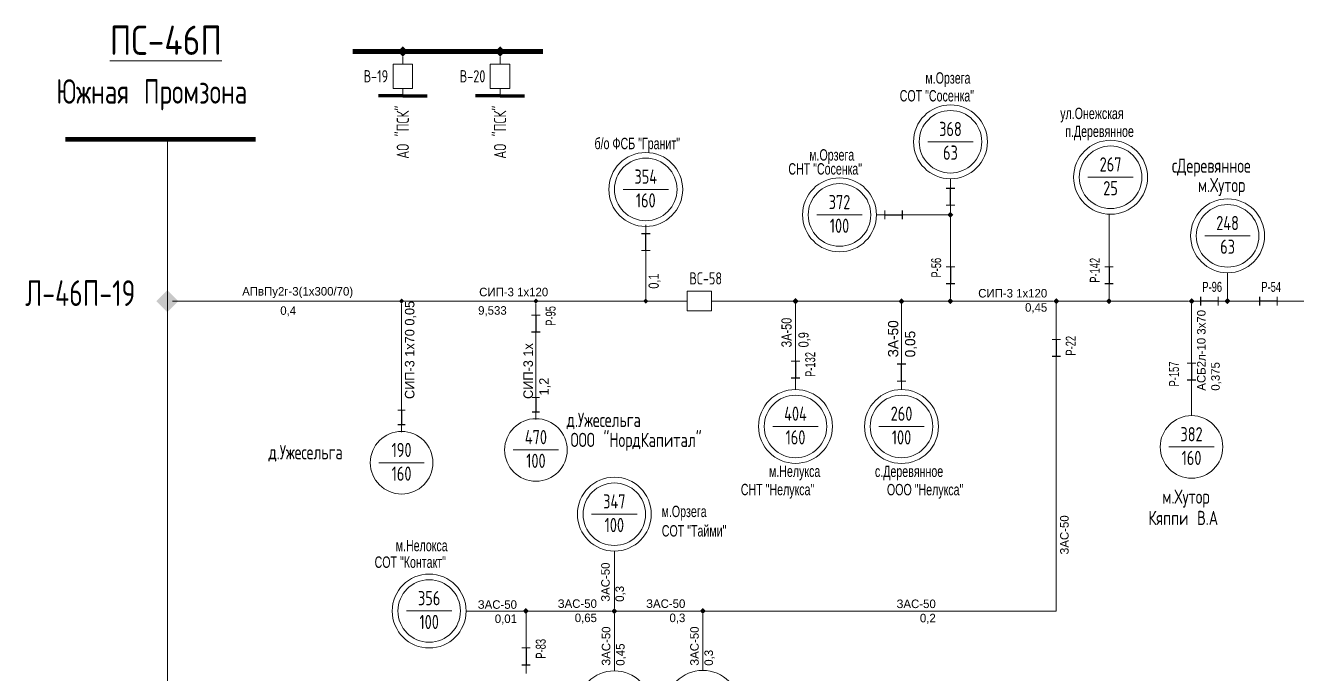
# Model space of a CAD drawing. Header units: millimetres. Extents: x 11 to 409, y 3 to 285.
# Drawn here: x 178.8 to 305.1, y 85.9 to 150.2 of the extents above; entities that cross this region are included whole.
import ezdxf
from ezdxf.enums import TextEntityAlignment as Align

# ---------------------------------------------------------------- set-up
doc = ezdxf.new("R2010")
doc.units = ezdxf.units.MM
for name, color, linetype, lineweight in [('10_КВ', 250, 'Continuous', 18), ('АТРИБУТЫ', 7, 'Continuous', 13), ('РАЗЪЕД_РУБИЛЬН', 150, 'Continuous', 13), ('ТЕКСТ', 7, 'Continuous', 13)]:
    doc.layers.add(name, color=color, linetype=linetype, lineweight=lineweight)
doc.layers.add('СХ_ОПЕРАТИВНАЯ', color=10, linetype='Continuous')
doc.layers.add('ШУНТ_РАЗЪЕД', color=161, linetype='Continuous')
doc.styles.add('ATTRIB', font='txt.shx', dxfattribs={"width": 0.7, "height": 5})
doc.styles.add('PRINADLEGNOST', font='txt.shx', dxfattribs={"width": 0.7, "height": 7})
doc.styles.add('МП', font='txt.shx', dxfattribs={"width": 0.7, "height": 2.5})
doc.styles.add('ПС', font='txt.shx', dxfattribs={"width": 0.8, "height": 12})
doc.styles.add('ТЕКСТ_МОДЕЛИ', font='txt.shx', dxfattribs={"width": 0.7, "height": 5})

# ---------------------------------------------------------------- blocks, each defined once
blk = doc.blocks.new('НАЗВАНИЕ_ОБЪЕКТА')
at = {"layer": 'АТРИБУТЫ'}
for tag, height, style, width, p in [('НОМЕР-ПС', 12, 'ПС', 0.8, (0, 0)), ('МЕСТОПОЛОЖЕНИЕ', 10, 'МП', 0.7, (0, -22)), ('ПРИНАДЛЕЖНОСТЬ', 7, 'PRINADLEGNOST', 0.7, (0, -37))]:
    blk.add_attdef(tag, text='', height=height, dxfattribs=dict(at, style=style, width=width)).set_placement(p, align=Align.TOP_CENTER)
blk = doc.blocks.new('ВЫКЛЮЧАТЕЛЬ')
at = {"color": 0, "linetype": 'ByBlock'}
for p, q in [((0, 0), (0, -3)), ((0, -13), (0, -16))]:
    blk.add_line(p, q, dxfattribs=at)
blk.add_lwpolyline([(-4, -3), (4, -3), (4, -13), (-4, -13)], close=True, dxfattribs=at)
at = {"layer": 'АТРИБУТЫ', "style": 'ATTRIB', "width": 0.7}
blk.add_attdef('ДИСП_НОМ', text='', height=5, dxfattribs=at).set_placement((-6, -8), align=Align.MIDDLE_RIGHT)
at = {"layer": 'АТРИБУТЫ', "style": 'ATTRIB', "width": 0.7, "flags": 1}
blk.add_attdef('КОД', text='', height=5, dxfattribs=at).set_placement((-6, -14), align=Align.MIDDLE_RIGHT)
blk = doc.blocks.new('ПРИСОЕД_ШИНЕ')
at = {"color": 0}
blk.add_solid([(0, 2.12), (2.12, 0), (-2.12, 0), (0, -2.12)], dxfattribs=at)
at = {"layer": 'АТРИБУТЫ', "style": 'ATTRIB', "width": 0.7}
blk.add_attdef('ДИСП_НОМ', text='', height=5, dxfattribs=at).set_placement((0, 3.12), align=Align.CENTER)
blk = doc.blocks.new('ОТВЕТВЛЕНИЕ')
at = {"color": 0, "linetype": 'ByBlock'}
blk.add_solid([(0, 1.06), (1.06, 0), (-1.06, 0), (0, -1.06)], dxfattribs=at)
blk = doc.blocks.new('ТРАНСФ_ПОДСТ')
at = {"color": 7}
blk.add_line((-8, -11), (8, -11), dxfattribs=at)
at = {"color": 0}
blk.add_circle((0, -11), 11, dxfattribs=at)
at = {"layer": 'АТРИБУТЫ', "style": 'ATTRIB', "width": 0.7, "flags": 4}
for tag, p in [('OBOZN', (0, -9)), ('MOCHNOCT', (0, -17.33))]:
    blk.add_attdef(tag, text='', height=5, dxfattribs=at).set_placement(p, align=Align.CENTER)
at = {"layer": 'АТРИБУТЫ', "style": 'ТЕКСТ_МОДЕЛИ', "width": 0.7}
blk.add_attdef('MESTO_1', text='', height=5, dxfattribs=at).set_placement((14, -11), align=Align.BOTTOM_LEFT)
blk.add_attdef('MESTO_2', text='', height=5, dxfattribs=at).set_placement((14, -12), align=Align.TOP_LEFT)
blk = doc.blocks.new('РАЗЪЕДИНИТЕЛЬ')
at = {"color": 0, "linetype": 'ByBlock'}
for p, q in [((0, 0), (0, -3)), ((0, -9), (0, -12))]:
    blk.add_line(p, q, dxfattribs=at)
at = {"layer": 'РАЗЪЕД_РУБИЛЬН', "color": 0, "linetype": 'ByBlock'}
blk.add_line((-1.5, -3), (1.5, -3), dxfattribs=at)
at = {"layer": 'СХ_ОПЕРАТИВНАЯ', "color": 0, "linetype": 'ByBlock'}
blk.add_line((-1.5, -9), (1.5, -9), dxfattribs=at)
at = {"layer": 'ШУНТ_РАЗЪЕД', "color": 0}
blk.add_line((0, -3), (0, -9), dxfattribs=at)
at = {"layer": 'РАЗЪЕД_РУБИЛЬН', "color": 7, "style": 'ATTRIB', "width": 0.7}
blk.add_attdef('ДИСП_НОМ', text='', height=5, dxfattribs=at).set_placement((-4.75, -6), align=Align.MIDDLE_RIGHT)
at = {"layer": 'РАЗЪЕД_РУБИЛЬН', "color": 7, "style": 'ATTRIB', "width": 0.7, "flags": 1}
blk.add_attdef('КОД', text='', height=5, dxfattribs=at).set_placement((-4.75, -12), align=Align.MIDDLE_RIGHT)

msp = doc.modelspace()

# ---------------------------------------------------------------- linework, layer by layer
at = {"layer": '10_КВ', "color": 7, "lineweight": 100}
for p, q in [((216.31, 143.24), (213.89, 143.24)), ((216.31, 143.24), (218.74, 143.24)), ((225.97, 143.24), (223.54, 143.24)), ((225.97, 143.24), (228.39, 143.24))]:
    msp.add_line(p, q, dxfattribs=at)
at = {"layer": '10_КВ', "color": 7, "ltscale": 100}
for p, q in [((192.93, 62.83), (192.93, 138.92)), ((286.45, 122.85), (286.45, 131.48)), ((240.44, 122.86), (240.44, 130.27)), ((244.54, 122.86), (193.45, 122.85))]:
    msp.add_line(p, q, dxfattribs=at)
at = {"layer": '10_КВ', "color": 7}
for p, q in [((270.7, 127.1), (270.7, 135)), ((263.57, 131.42), (265.55, 131.42)), ((270.7, 131.42), (266.74, 131.42)), ((298.22, 122.85), (298.22, 125.67)), ((216.19, 122.59), (216.19, 109.85)), ((229.53, 122.6), (229.53, 114.02)), ((271, 122.85), (247.69, 122.86)), ((255.31, 114.08), (255.31, 122.55)), ((265.84, 114.07), (265.84, 122.54)), ((270.7, 123.15), (270.7, 123.71)), ((280.9, 122.85), (271, 122.85)), ((281.21, 122.85), (281.21, 119.88)), ((286.45, 122.85), (281.5, 122.85)), ((294.34, 122.85), (286.76, 122.85)), ((294.64, 122.55), (294.64, 111.48)), ((297.91, 122.85), (294.94, 122.85)), ((319.86, 122.85), (298.22, 122.85)), ((281.21, 116.49), (281.21, 92.08)), ((237.32, 92.38), (237.32, 98.03)), ((228.24, 92.08), (222.6, 92.08)), ((228.55, 92.08), (228.55, 89.26)), ((237.02, 92.08), (228.55, 92.08)), ((237.32, 91.78), (237.32, 86.14)), ((245.8, 92.08), (237.33, 92.08)), ((246.1, 91.78), (246.1, 86.13)), ((281.21, 92.08), (246.11, 92.08))]:
    msp.add_line(p, q, dxfattribs=at)
at = {"layer": '10_КВ', "color": 7, "const_width": 0.485}
for points in [[(230.24, 147.64), (211.34, 147.64)], [(201.7, 138.92), (182.79, 138.92)]]:
    msp.add_lwpolyline(points, dxfattribs=at)
at = {"layer": '10_КВ', "color": 7}
for centre in [(270.7, 138.67), (240.44, 133.94), (286.6, 135.15), (259.68, 131.42), (298.22, 129.34), (255.31, 110.41), (265.84, 110.4), (237.32, 101.7), (218.93, 92.08), (237.32, 82.47), (246.1, 82.52)]:
    msp.add_circle(centre, 3.67, dxfattribs=at)

# ---------------------------------------------------------------- block references
ref = msp.add_blockref('НАЗВАНИЕ_ОБЪЕКТА', (196.4, 150.21), dxfattribs=dict(at, xscale=-0.2423727713443901, yscale=0.2423727713444807, zscale=0.2423727713444815))
ref.add_attrib('НОМЕР-ПС', '%%UПС-46П', dxfattribs={"layer": 'АТРИБУТЫ', "height": 2.908, "style": 'ПС', "width": 0.8}).set_placement((192.78, 150.21), align=Align.TOP_CENTER)
ref.add_attrib('МЕСТОПОЛОЖЕНИЕ', 'Южная Промзона', dxfattribs={"layer": 'АТРИБУТЫ', "height": 2.4237, "style": 'МП', "width": 0.7}).set_placement((191.38, 144.88), align=Align.TOP_CENTER)
for name, p, xscale, yscale, zscale in [('ПРИСОЕД_ШИНЕ', (216.31, 147.64), -0.2423727713443901, 0.2423727713444807, 0.2423727713444815), ('ПРИСОЕД_ШИНЕ', (225.97, 147.64), -0.2423727713443901, 0.2423727713444807, 0.2423727713444815), ('ОТВЕТВЛЕНИЕ', (270.7, 131.42), 0.2823309590457517, 0.2823309590457517, 0.2823309590457517), ('ОТВЕТВЛЕНИЕ', (216.19, 122.85), -0.2423727713443901, 0.2423727713443901, 0.2423727713443901), ('ОТВЕТВЛЕНИЕ', (229.53, 122.85), -0.2423727713443901, 0.2423727713443901, 0.2423727713443901), ('ОТВЕТВЛЕНИЕ', (240.44, 122.86), -0.2423727713443901, 0.2423727713443901, 0.2423727713443901), ('ОТВЕТВЛЕНИЕ', (255.31, 122.85), -0.2823309590457517, 0.2823309590457517, 0.2823309590457517), ('ОТВЕТВЛЕНИЕ', (265.84, 122.84), -0.2823309590457517, 0.2823309590457517, 0.2823309590457517), ('ОТВЕТВЛЕНИЕ', (270.7, 122.85), -0.2823309590457517, 0.2823309590457517, 0.2823309590457517), ('ОТВЕТВЛЕНИЕ', (281.2, 122.85), -0.2823309590457517, 0.2823309590457517, 0.2823309590457517), ('ОТВЕТВЛЕНИЕ', (286.45, 122.85), -0.2823309590457517, 0.2823309590457517, 0.2823309590457517), ('ОТВЕТВЛЕНИЕ', (294.64, 122.85), -0.2823309590457517, 0.2823309590457517, 0.2823309590457517), ('ОТВЕТВЛЕНИЕ', (298.21, 122.85), -0.2823309590457517, 0.2823309590457517, 0.2823309590457517), ('РАЗЪЕДИНИТЕЛЬ', (229.53, 114.02), -0.2423727713444867, 0.2423727713444867, 0.2423727713444867), ('РАЗЪЕДИНИТЕЛЬ', (216.19, 112.75), -0.2423727713444867, 0.2423727713444867, 0.2423727713444867), ('ОТВЕТВЛЕНИЕ', (228.54, 92.08), -0.2823309590457517, 0.2823309590457517, 0.2823309590457517), ('ОТВЕТВЛЕНИЕ', (228.54, 92.08), -0.2823309590457517, 0.2823309590457517, 0.2823309590457517), ('ОТВЕТВЛЕНИЕ', (237.32, 92.08), -0.2823309590457517, 0.2823309590457517, 0.2823309590457517), ('ОТВЕТВЛЕНИЕ', (246.1, 92.08), -0.2823309590457517, 0.2823309590457517, 0.2823309590457517)]:
    msp.add_blockref(name, p, dxfattribs=dict(at, xscale=xscale, yscale=yscale, zscale=zscale))
at = {"layer": '10_КВ', "color": 7, "xscale": 0.2423727713443901, "yscale": 0.2423727713443901, "zscale": 0.2423727713443901}
for p, values in [((216.31, 147.12), {'ДИСП_НОМ': 'В-19'}), ((225.97, 147.12), {'ДИСП_НОМ': 'В-20'})]:
    msp.add_blockref('ВЫКЛЮЧАТЕЛЬ', p, dxfattribs=at).add_auto_attribs(values)
at = {"layer": '10_КВ', "color": 7}
ref = msp.add_blockref('ТРАНСФ_ПОДСТ', (270.7, 141.78), dxfattribs=dict(at, xscale=-0.2823309590457517, yscale=0.2823309590457517, zscale=0.2823309590457517))
ref.add_attrib('MESTO_1', 'м.Орзега', dxfattribs={"layer": 'АТРИБУТЫ', "height": 1.129, "width": 0.7}).set_placement((268.21, 144.11), align=Align.BOTTOM_LEFT)
ref.add_attrib('MESTO_2', 'СОТ "Сосенка"', dxfattribs={"layer": 'АТРИБУТЫ', "height": 1.1293, "width": 0.7}).set_placement((265.66, 143.81), align=Align.TOP_LEFT)
ref.add_attrib('OBOZN', '368', dxfattribs={"layer": 'АТРИБУТЫ', "height": 1.412, "style": 'ATTRIB', "width": 0.7, "flags": 4}).set_placement((270.7, 139.24), align=Align.CENTER)
ref.add_attrib('MOCHNOCT', '63', dxfattribs={"layer": 'АТРИБУТЫ', "height": 1.412, "style": 'ATTRIB', "width": 0.7, "flags": 4}).set_placement((270.7, 136.89), align=Align.CENTER)
ref = msp.add_blockref('ТРАНСФ_ПОДСТ', (286.6, 138.26), dxfattribs=dict(at, xscale=-0.2823309590457517, yscale=0.2823309590457517, zscale=0.2823309590457517))
ref.add_attrib('MESTO_1', 'ул.Онежская', dxfattribs={"layer": 'АТРИБУТЫ', "height": 1.1293, "width": 0.7}).set_placement((281.6, 140.59), align=Align.BOTTOM_LEFT)
ref.add_attrib('MESTO_2', 'п.Деревянное', dxfattribs={"layer": 'АТРИБУТЫ', "height": 1.1293, "width": 0.7}).set_placement((282.09, 140.28), align=Align.TOP_LEFT)
ref.add_attrib('OBOZN', '267', dxfattribs={"layer": 'АТРИБУТЫ', "height": 1.412, "style": 'ATTRIB', "width": 0.7, "flags": 4}).set_placement((286.6, 135.72), align=Align.CENTER)
ref.add_attrib('MOCHNOCT', '25', dxfattribs={"layer": 'АТРИБУТЫ', "height": 1.412, "style": 'ATTRIB', "width": 0.7, "flags": 4}).set_placement((286.6, 133.36), align=Align.CENTER)
ref = msp.add_blockref('ТРАНСФ_ПОДСТ', (240.44, 137.05), dxfattribs=dict(at, xscale=0.2823309590457517, yscale=0.2823309590457517, zscale=0.2823309590457517))
ref.add_attrib('MESTO_2', 'б/о ФСБ "Гранит"', dxfattribs={"layer": 'АТРИБУТЫ', "height": 1.1293, "width": 0.7}).set_placement((235.35, 139.07), align=Align.TOP_LEFT)
ref.add_attrib('OBOZN', '354', dxfattribs={"layer": 'АТРИБУТЫ', "height": 1.412, "style": 'ATTRIB', "width": 0.7, "flags": 4}).set_placement((240.44, 134.51), align=Align.CENTER)
ref.add_attrib('MOCHNOCT', '160', dxfattribs={"layer": 'АТРИБУТЫ', "height": 1.412, "style": 'ATTRIB', "width": 0.7, "flags": 4}).set_placement((240.44, 132.15), align=Align.CENTER)
ref = msp.add_blockref('ТРАНСФ_ПОДСТ', (259.68, 134.52), dxfattribs=dict(at, xscale=0.2823309590457517, yscale=0.2823309590457517, zscale=0.2823309590457517))
ref.add_attrib('MESTO_1', 'м.Орзега', dxfattribs={"layer": 'АТРИБУТЫ', "height": 1.129, "width": 0.7}).set_placement((256.67, 136.47), align=Align.BOTTOM_LEFT)
ref.add_attrib('MESTO_2', 'СНТ "Сосенка"', dxfattribs={"layer": 'АТРИБУТЫ', "height": 1.1293, "width": 0.7}).set_placement((254.6, 136.55), align=Align.TOP_LEFT)
ref.add_attrib('OBOZN', '372', dxfattribs={"layer": 'АТРИБУТЫ', "height": 1.412, "style": 'ATTRIB', "width": 0.7, "flags": 4}).set_placement((259.68, 131.98), align=Align.CENTER)
ref.add_attrib('MOCHNOCT', '100', dxfattribs={"layer": 'АТРИБУТЫ', "height": 1.412, "style": 'ATTRIB', "width": 0.7, "flags": 4}).set_placement((259.68, 129.63), align=Align.CENTER)
ref = msp.add_blockref('ТРАНСФ_ПОДСТ', (298.22, 132.44), dxfattribs=dict(at, xscale=-0.2823309590457517, yscale=0.2823309590457517, zscale=0.2823309590457517))
ref.add_attrib('MESTO_1', 'сДеревянное', dxfattribs={"layer": 'АТРИБУТЫ', "height": 1.4117, "style": 'ТЕКСТ_МОДЕЛИ', "width": 0.7}).set_placement((292.69, 135.18), align=Align.BOTTOM_LEFT)
ref.add_attrib('MESTO_2', 'м.Хутор', dxfattribs={"layer": 'АТРИБУТЫ', "height": 1.412, "style": 'ТЕКСТ_МОДЕЛИ', "width": 0.7}).set_placement((295.28, 135.09), align=Align.TOP_LEFT)
ref.add_attrib('OBOZN', '248', dxfattribs={"layer": 'АТРИБУТЫ', "height": 1.412, "style": 'ATTRIB', "width": 0.7, "flags": 4}).set_placement((298.22, 129.9), align=Align.CENTER)
ref.add_attrib('MOCHNOCT', '63', dxfattribs={"layer": 'АТРИБУТЫ', "height": 1.412, "style": 'ATTRIB', "width": 0.7, "flags": 4}).set_placement((298.22, 127.55), align=Align.CENTER)
for p, xscale, yscale, zscale, rotation in [((270.7, 131.52), -0.2823309590457517, 0.2823309590457517, 0.2823309590457517, 180), ((263.35, 131.42), -0.2823309590456391, 0.2823309590456391, 0.2823309590456391, 90), ((240.44, 127.04), -0.2823309590457517, 0.2823309590457517, 0.2823309590457517, 180)]:
    msp.add_blockref('РАЗЪЕДИНИТЕЛЬ', p, dxfattribs=dict(at, xscale=xscale, yscale=yscale, zscale=zscale, rotation=rotation))
ref = msp.add_blockref('ВЫКЛЮЧАТЕЛЬ', (243.82, 122.86), dxfattribs=dict(at, xscale=0.2423727713444807, yscale=0.2423727713444807, zscale=0.2423727713444807, rotation=90.00000000000001))
ref.add_attrib('ДИСП_НОМ', 'ВС-58', dxfattribs={"layer": 'АТРИБУТЫ', "height": 1.212, "style": 'ATTRIB', "width": 0.7}).set_placement((248.02, 125.11), align=Align.MIDDLE_RIGHT)
at = {"layer": '10_КВ', "linetype": 'Continuous'}
ref = msp.add_blockref('ПРИСОЕД_ШИНЕ', (192.93, 122.85), dxfattribs=dict(at, xscale=0.5110548295112571, yscale=0.5110548295112571, zscale=0.5110548295112571))
ref.add_attrib('ДИСП_НОМ', 'Л-46П-19', dxfattribs={"layer": 'АТРИБУТЫ', "height": 2.555, "style": 'ATTRIB', "width": 0.7}).set_placement((184.28, 122.37), align=Align.CENTER)
at = {"layer": '10_КВ', "color": 7}
ref = msp.add_blockref('ТРАНСФ_ПОДСТ', (255.31, 113.51), dxfattribs=dict(at, xscale=-0.2823309590457517, yscale=0.2823309590457517, zscale=0.2823309590457517))
ref.add_attrib('MESTO_1', 'м.Нелукса', dxfattribs={"layer": 'АТРИБУТЫ', "height": 1.129, "width": 0.7}).set_placement((252.68, 105.06), align=Align.BOTTOM_LEFT)
ref.add_attrib('MESTO_2', 'СНТ "Нелукса"', dxfattribs={"layer": 'АТРИБУТЫ', "height": 1.1293, "width": 0.7}).set_placement((249.88, 104.71), align=Align.TOP_LEFT)
ref.add_attrib('OBOZN', '404', dxfattribs={"layer": 'АТРИБУТЫ', "height": 1.412, "style": 'ATTRIB', "width": 0.7, "flags": 4}).set_placement((255.31, 110.97), align=Align.CENTER)
ref.add_attrib('MOCHNOCT', '160', dxfattribs={"layer": 'АТРИБУТЫ', "height": 1.412, "style": 'ATTRIB', "width": 0.7, "flags": 4}).set_placement((255.31, 108.62), align=Align.CENTER)
ref = msp.add_blockref('ТРАНСФ_ПОДСТ', (265.84, 113.51), dxfattribs=dict(at, xscale=-0.2823309590457517, yscale=0.2823309590457517, zscale=0.2823309590457517))
ref.add_attrib('MESTO_1', 'с.Деревянное', dxfattribs={"layer": 'АТРИБУТЫ', "height": 1.1293, "width": 0.7}).set_placement((263.2, 105.05), align=Align.BOTTOM_LEFT)
ref.add_attrib('MESTO_2', 'ООО "Нелукса"', dxfattribs={"layer": 'АТРИБУТЫ', "height": 1.1293, "width": 0.7}).set_placement((264.39, 104.7), align=Align.TOP_LEFT)
ref.add_attrib('OBOZN', '260', dxfattribs={"layer": 'АТРИБУТЫ', "height": 1.412, "style": 'ATTRIB', "width": 0.7, "flags": 4}).set_placement((265.84, 110.97), align=Align.CENTER)
ref.add_attrib('MOCHNOCT', '100', dxfattribs={"layer": 'АТРИБУТЫ', "height": 1.412, "style": 'ATTRIB', "width": 0.7, "flags": 4}).set_placement((265.84, 108.62), align=Align.CENTER)
ref = msp.add_blockref('ТРАНСФ_ПОДСТ', (229.53, 111.18), dxfattribs=dict(at, xscale=-0.2824258897746901, yscale=0.2824258897746901, zscale=0.2824258897746901))
ref.add_attrib('MESTO_1', 'д.Ужесельга', dxfattribs={"layer": 'АТРИБУТЫ', "height": 1.4121, "style": 'ТЕКСТ_МОДЕЛИ', "width": 0.7}).set_placement((232.58, 109.93), align=Align.BOTTOM_LEFT)
ref.add_attrib('MESTO_2', 'ООО "НордКапитал"', dxfattribs={"layer": 'АТРИБУТЫ', "height": 1.4121, "style": 'ТЕКСТ_МОДЕЛИ', "width": 0.7}).set_placement((232.97, 109.78), align=Align.TOP_LEFT)
ref.add_attrib('OBOZN', '470', dxfattribs={"layer": 'АТРИБУТЫ', "height": 1.412, "style": 'ATTRIB', "width": 0.7, "flags": 4}).set_placement((229.53, 108.64), align=Align.CENTER)
ref.add_attrib('MOCHNOCT', '100', dxfattribs={"layer": 'АТРИБУТЫ', "height": 1.412, "style": 'ATTRIB', "width": 0.7, "flags": 4}).set_placement((229.53, 106.29), align=Align.CENTER)
ref = msp.add_blockref('ТРАНСФ_ПОДСТ', (294.64, 111.48), dxfattribs=dict(at, xscale=-0.2823309590457517, yscale=0.2823309590457517, zscale=0.2823309590457517))
ref.add_attrib('MESTO_1', 'м.Хутор', dxfattribs={"layer": 'АТРИБУТЫ', "height": 1.412, "style": 'ТЕКСТ_МОДЕЛИ', "width": 0.7}).set_placement((291.74, 102.31), align=Align.BOTTOM_LEFT)
ref.add_attrib('MESTO_2', 'Кяппи В.А', dxfattribs={"layer": 'АТРИБУТЫ', "height": 1.412, "style": 'ТЕКСТ_МОДЕЛИ', "width": 0.7}).set_placement((290.35, 102.03), align=Align.TOP_LEFT)
ref.add_attrib('OBOZN', '382', dxfattribs={"layer": 'АТРИБУТЫ', "height": 1.412, "style": 'ATTRIB', "width": 0.7, "flags": 4}).set_placement((294.64, 108.93), align=Align.CENTER)
ref.add_attrib('MOCHNOCT', '160', dxfattribs={"layer": 'АТРИБУТЫ', "height": 1.412, "style": 'ATTRIB', "width": 0.7, "flags": 4}).set_placement((294.64, 106.58), align=Align.CENTER)
ref = msp.add_blockref('ТРАНСФ_ПОДСТ', (216.19, 109.91), dxfattribs=dict(at, xscale=-0.2824258897746901, yscale=0.2824258897746901, zscale=0.2824258897746901))
ref.add_attrib('MESTO_1', 'д.Ужесельга', dxfattribs={"layer": 'АТРИБУТЫ', "height": 1.4121, "style": 'ТЕКСТ_МОДЕЛИ', "width": 0.7}).set_placement((202.97, 106.72), align=Align.BOTTOM_LEFT)
ref.add_attrib('OBOZN', '190', dxfattribs={"layer": 'АТРИБУТЫ', "height": 1.412, "style": 'ATTRIB', "width": 0.7, "flags": 4}).set_placement((216.19, 107.37), align=Align.CENTER)
ref.add_attrib('MOCHNOCT', '160', dxfattribs={"layer": 'АТРИБУТЫ', "height": 1.412, "style": 'ATTRIB', "width": 0.7, "flags": 4}).set_placement((216.19, 105.02), align=Align.CENTER)
ref = msp.add_blockref('ТРАНСФ_ПОДСТ', (237.32, 104.8), dxfattribs=dict(at, xscale=-0.2823309590457517, yscale=0.2823309590457517, zscale=0.2823309590457517))
ref.add_attrib('MESTO_1', 'м.Орзега', dxfattribs={"layer": 'АТРИБУТЫ', "height": 1.129, "width": 0.7}).set_placement((242.01, 101.07), align=Align.BOTTOM_LEFT)
ref.add_attrib('MESTO_2', 'СОТ "Тайми"', dxfattribs={"layer": 'АТРИБУТЫ', "height": 1.1293, "width": 0.7}).set_placement((242.03, 100.61), align=Align.TOP_LEFT)
ref.add_attrib('OBOZN', '347', dxfattribs={"layer": 'АТРИБУТЫ', "height": 1.412, "style": 'ATTRIB', "width": 0.7, "flags": 4}).set_placement((237.32, 102.26), align=Align.CENTER)
ref.add_attrib('MOCHNOCT', '100', dxfattribs={"layer": 'АТРИБУТЫ', "height": 1.412, "style": 'ATTRIB', "width": 0.7, "flags": 4}).set_placement((237.32, 99.91), align=Align.CENTER)
ref = msp.add_blockref('ТРАНСФ_ПОДСТ', (218.93, 95.19), dxfattribs=dict(at, xscale=-0.2823309590457517, yscale=0.2823309590457517, zscale=0.2823309590457517))
ref.add_attrib('MESTO_1', 'м.Нелокса', dxfattribs={"layer": 'АТРИБУТЫ', "height": 1.129, "width": 0.7}).set_placement((215.61, 97.68), align=Align.BOTTOM_LEFT)
ref.add_attrib('MESTO_2', 'СОТ "Контакт"', dxfattribs={"layer": 'АТРИБУТЫ', "height": 1.1293, "width": 0.7}).set_placement((213.51, 97.5), align=Align.TOP_LEFT)
ref.add_attrib('OBOZN', '356', dxfattribs={"layer": 'АТРИБУТЫ', "height": 1.412, "style": 'ATTRIB', "width": 0.7, "flags": 4}).set_placement((218.93, 92.65), align=Align.CENTER)
ref.add_attrib('MOCHNOCT', '100', dxfattribs={"layer": 'АТРИБУТЫ', "height": 1.412, "style": 'ATTRIB', "width": 0.7, "flags": 4}).set_placement((218.93, 90.29), align=Align.CENTER)
at = {"layer": 'РАЗЪЕД_РУБИЛЬН'}
ref = msp.add_blockref('РАЗЪЕДИНИТЕЛЬ', (270.7, 127.1), dxfattribs=dict(at, xscale=-0.2823309590457517, yscale=0.2823309590457517, zscale=0.2823309590457517))
ref.add_attrib('ДИСП_НОМ', 'Р-56', dxfattribs={"color": 7, "height": 0.99, "rotation": 90, "width": 0.7}).set_placement((269.28, 127.15), align=Align.MIDDLE_RIGHT)
ref = msp.add_blockref('РАЗЪЕДИНИТЕЛЬ', (286.45, 127.1), dxfattribs=dict(at, xscale=-0.2823309590457517, yscale=0.2823309590457517, zscale=0.2823309590457517))
ref.add_attrib('ДИСП_НОМ', 'Р-142', dxfattribs={"color": 7, "height": 0.99, "rotation": 90, "width": 0.7}).set_placement((285.03, 127.15), align=Align.MIDDLE_RIGHT)
ref = msp.add_blockref('РАЗЪЕДИНИТЕЛЬ', (298.12, 122.85), dxfattribs=dict(at, xscale=-0.2823309590457517, yscale=0.2823309590457517, zscale=0.2823309590457517, rotation=270))
ref.add_attrib('ДИСП_НОМ', 'Р-96', dxfattribs={"color": 7, "height": 0.99, "width": 0.7}).set_placement((297.67, 124.27), align=Align.MIDDLE_RIGHT)
ref = msp.add_blockref('РАЗЪЕДИНИТЕЛЬ', (303.98, 122.85), dxfattribs=dict(at, xscale=-0.2823309590457517, yscale=0.2823309590457517, zscale=0.2823309590457517, rotation=270))
ref.add_attrib('ДИСП_НОМ', 'Р-54', dxfattribs={"color": 7, "height": 0.99, "width": 0.7}).set_placement((303.53, 124.27), align=Align.MIDDLE_RIGHT)
ref = msp.add_blockref('РАЗЪЕДИНИТЕЛЬ', (229.53, 122.31), dxfattribs=dict(at, xscale=-0.2823309590457517, yscale=0.2823309590457517, zscale=0.2823309590457517))
ref.add_attrib('ДИСП_НОМ', 'Р-95', dxfattribs={"color": 7, "height": 0.99, "rotation": 90, "width": 0.7}).set_placement((230.99, 122.36), align=Align.MIDDLE_RIGHT)
ref = msp.add_blockref('РАЗЪЕДИНИТЕЛЬ', (281.21, 119.88), dxfattribs=dict(at, xscale=-0.2823309590458642, yscale=0.2823309590458642, zscale=0.2823309590458642))
ref.add_attrib('ДИСП_НОМ', 'Р-22', dxfattribs={"color": 7, "height": 0.99, "rotation": 90, "width": 0.7}).set_placement((282.64, 119.4), align=Align.MIDDLE_RIGHT)
ref = msp.add_blockref('РАЗЪЕДИНИТЕЛЬ', (255.31, 117.75), dxfattribs=dict(at, xscale=-0.2823309590457517, yscale=0.2823309590457517, zscale=0.2823309590457517))
ref.add_attrib('ДИСП_НОМ', 'Р-132', dxfattribs={"color": 7, "height": 0.99, "rotation": 90, "width": 0.7}).set_placement((256.77, 117.8), align=Align.MIDDLE_RIGHT)
at = {"layer": 'РАЗЪЕД_РУБИЛЬН', "color": 7, "xscale": -0.2823309590457517, "yscale": 0.2823309590457517, "zscale": 0.2823309590457517, "rotation": 180}
msp.add_blockref('РАЗЪЕДИНИТЕЛЬ', (265.84, 114.07), dxfattribs=at)
at = {"layer": 'РАЗЪЕД_РУБИЛЬН'}
ref = msp.add_blockref('РАЗЪЕДИНИТЕЛЬ', (294.64, 117.53), dxfattribs=dict(at, xscale=-0.2823309590458642, yscale=0.2823309590458642, zscale=0.2823309590458642))
ref.add_attrib('ДИСП_НОМ', 'Р-157', dxfattribs={"color": 7, "height": 0.99, "rotation": 90, "width": 0.7}).set_placement((292.9, 116.85), align=Align.MIDDLE_RIGHT)
ref = msp.add_blockref('РАЗЪЕДИНИТЕЛЬ', (228.55, 89.26), dxfattribs=dict(at, xscale=-0.2823309590457517, yscale=0.2823309590457517, zscale=0.2823309590457517))
ref.add_attrib('ДИСП_НОМ', 'Р-83', dxfattribs={"color": 7, "height": 0.99, "rotation": 90, "width": 0.7}).set_placement((230.01, 89.31), align=Align.MIDDLE_RIGHT)

# ---------------------------------------------------------------- texts
at = {"layer": 'ТЕКСТ', "color": 7, "style": 'ТЕКСТ_МОДЕЛИ', "width": 0.7}
for p in [(216.31, 142.27), (225.97, 142.27)]:
    msp.add_text('АО "ПСК"', height=1.212, rotation=90, dxfattribs=at).set_placement(p, align=Align.MIDDLE_RIGHT)
at = {"layer": 'ТЕКСТ', "color": 7, "attachment_point": 7, "rotation": 90}
for s, insert, char_height, width in [('{\\W0.8;\\P0,1}', (241.92, 124.09), 1.013, 8.2326), ('СИП-3 1х70 0,05', (217.64, 113.13), 0.9442, 10.5191), ('АСБ2л-10 3х70 0,375', (297.6, 113.96), 0.847, 8.2326), ('{\\W0.8;ЗА-50\\P0,9}', (256.8, 118.26), 1.0132, 8.2326), ('ЗА-50\\P0,05', (267.39, 117.27), 1.013, 8.2326), ('СИП-3 1х\\P 1,2', (230.98, 113.14), 0.944, 10.5191), ('ЗАС-50', (282.45, 97.69), 0.847, 8.2326), ('ЗАС-50\\P0,3', (238.43, 93), 0.847, 8.2326), ('ЗАС-50\\P0,45', (238.49, 86.65), 0.847, 8.2326), ('ЗАС-50\\P0,3', (247.27, 86.65), 0.847, 8.2326)]:
    msp.add_mtext(s, dxfattribs=dict(at, insert=insert, char_height=char_height, width=width))
at = {"layer": 'ТЕКСТ', "color": 7, "char_height": 0.847, "attachment_point": 3}
for s, width, heights, insert in [('АПвПу2г-3(1х300/70) ', 2.196, [0], (211.38, 124.25)), ('СИП-3 1х120', 11.3272, [0.751], (230.75, 124.18)), ('0,4', 14.7068, [0], (205.72, 122.34)), ('9,533', 4.8058, [0], (226.63, 122.35))]:
    msp.add_mtext_dynamic_manual_height_columns(s, width=width, gutter_width=18.59, heights=heights, dxfattribs=dict(at, insert=insert))
for s, insert, width in [('СИП-3 1х120\\P0,45', (280.31, 124.06), 8.759), ('ЗАС-50\\P0,01', (227.65, 93.15), 5.6646), ('ЗАС-50\\P0,65', (235.59, 93.24), 5.6646), ('ЗАС-50\\P0,3', (244.37, 93.24), 5.6646), ('ЗАС-50\\P0,2', (269.24, 93.22), 5.6646)]:
    msp.add_mtext(s, dxfattribs=dict(at, insert=insert, width=width))

doc.saveas('drawing.dxf')
